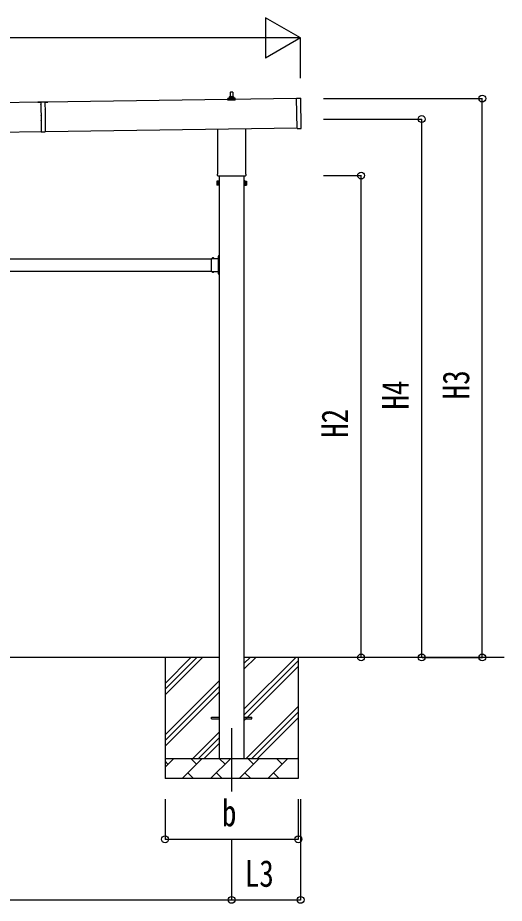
# Model space of a CAD drawing. Units: millimetres, scale not verified. Extents: x -16820 to 16820, y -11880 to 11880.
# Drawn here: x -1 to 2409, y -5124 to -740 of the extents above; entities that cross this region are included whole.
import ezdxf
from ezdxf.enums import TextEntityAlignment as Align

# ---------------------------------------------------------------- set-up
doc = ezdxf.new("R2010")
doc.units = ezdxf.units.MM
doc.header["$LTSCALE"] = 50
for name, color, linetype in [('0-3_YKK_12', 2, 'Continuous'), ('0-4_YKK_13', 4, 'Continuous'), ('0-5_YKK_A1', 4, 'Continuous'), ('0-6_YKK_D', 6, 'Continuous')]:
    doc.layers.add(name, color=color, linetype=linetype)
doc.styles.add('ＭＳ ゴシック', font='')
doc.styles.get('ＭＳ ゴシック').set_extended_font_data('MS Gothic')

msp = doc.modelspace()

# ---------------------------------------------------------------- linework, layer by layer
at = {"layer": '0-3_YKK_12'}
msp.add_line((1058.58, -4257), (1058.58, -4570.6), dxfattribs=at)
at = {"layer": '0-4_YKK_13'}
for p, q in [((1040.33, -1147.52), (1040.33, -1139.81)), ((1040.71, -1139.02), (1076.45, -1139.02)), ((1041.09, -1138.84), (1047.81, -1137.21)), ((1048.2, -1137.02), (1068.96, -1137.02)), ((1048.58, -1136.24), (1048.58, -1132.02)), ((1049.58, -1132.02), (1067.58, -1132.02)), ((1052.58, -1132.02), (1053.31, -1108.5)), ((1054.31, -1107.52), (1062.85, -1107.52)), ((1063.85, -1108.5), (1064.58, -1132.02)), ((1068.58, -1136.24), (1068.58, -1132.02)), ((1076.06, -1138.84), (1069.34, -1137.21)), ((1076.83, -1147.52), (1076.83, -1139.81)), ((1380.62, -1138.3), (1399.62, -1138.03)), ((1382.77, -1288.29), (1380.62, -1138.3)), ((1402.75, -1287), (1400.63, -1139.02)), ((148.3, -1157.4), (98.3, -1158.11)), ((98.3, -1158.11), (98.31, -1158.61)), ((98.31, -1158.61), (113.31, -1158.4)), ((113.3, -1157.9), (113.48, -1170.3)), ((113.49, -1171.1), (113.84, -1195.3)), ((133.3, -1157.61), (133.48, -1170.01)), ((133.31, -1158.11), (148.31, -1157.9)), ((133.49, -1170.81), (133.83, -1195.01)), ((148.3, -1157.4), (148.31, -1157.9)), ((1076.83, -1147.52), (1040.33, -1147.52)), ((113.85, -1196.1), (114.25, -1224.29)), ((114.26, -1225.09), (114.61, -1249.29)), ((133.85, -1195.81), (134.25, -1224.01)), ((134.26, -1224.81), (134.61, -1249)), ((114.62, -1250.09), (115.41, -1305.18)), ((134.62, -1249.8), (135.4, -1304.89)), ((115.41, -1305.18), (135.4, -1304.9)), ((990.28, -1511.51), (990.28, -1290.86)), ((1126.88, -1288.91), (1126.88, -1511.51)), ((1382.77, -1288.29), (1401.76, -1288.02)), ((988.58, -1520.29), (988.58, -1514.79)), ((1126.52, -1523.79), (990.64, -1523.79)), ((1128.58, -1514.79), (1128.58, -1520.29)), ((984.58, -1549.79), (985.34, -1548.47)), ((984.58, -1549.79), (984.58, -1566.79)), ((984.58, -1566.79), (985.34, -1568.1)), ((991.58, -1553.38), (985.34, -1553.38)), ((991.58, -1563.19), (985.34, -1563.19)), ((991.58, -1568.1), (985.34, -1568.1)), ((994.08, -1567.49), (991.58, -1567.49)), ((1123.08, -1567.49), (1125.58, -1567.49)), ((1125.58, -1553.38), (1131.82, -1553.38)), ((1125.58, -1563.19), (1131.82, -1563.19)), ((1125.58, -1568.1), (1131.82, -1568.1)), ((1132.58, -1549.79), (1131.82, -1548.47)), ((1132.58, -1566.79), (1131.82, -1568.1)), ((1132.58, -1549.79), (1132.58, -1566.79)), ((990.38, -1924), (996.08, -1924)), ((994.48, -1922.87), (991.82, -1921.55)), ((994.48, -1925.13), (991.82, -1926.45)), ((993.62, -1919.27), (993.78, -1919.27)), ((993.62, -1928.74), (993.78, -1928.74)), ((994.48, -1916.5), (996.08, -1916.5)), ((994.48, -1933.46), (994.48, -1916.5)), ((994.48, -1919.97), (994.48, -1928.04)), ((996.08, -1921), (994.48, -1921)), ((994.48, -1922), (996.08, -1922)), ((994.48, -1926), (996.08, -1926)), ((996.08, -1927), (994.48, -1927)), ((958.08, -1942.29), (958.08, -1931.9)), ((958.08, -1931.9), (994.48, -1931.9)), ((958.08, -1984.29), (958.08, -1943.71)), ((961.34, -1931.04), (961.34, -1931.2)), ((962.04, -1931.9), (970.11, -1931.9)), ((964.95, -1931.9), (963.63, -1929.24)), ((967.2, -1931.9), (968.53, -1929.24)), ((970.81, -1931.04), (970.81, -1931.2)), ((994.08, -1933.5), (991.08, -1933.5)), ((994.08, -1942.29), (994.08, -1935.5)), ((994.08, -1984.29), (994.08, -1943.71)), ((958.08, -1996.1), (958.08, -1985.71)), ((958.08, -1996.1), (994.48, -1996.1)), ((961.34, -1996.96), (961.34, -1996.8)), ((962.04, -1996.1), (970.11, -1996.1)), ((964.95, -1996.1), (963.63, -1998.76)), ((967.2, -1996.1), (968.53, -1998.76)), ((970.81, -1996.96), (970.81, -1996.8)), ((991.08, -1994.5), (994.08, -1994.5)), ((994.48, -2002.87), (991.82, -2001.55)), ((994.48, -2005.13), (991.82, -2006.45)), ((993.62, -1999.27), (993.78, -1999.27)), ((993.62, -2008.74), (993.78, -2008.74)), ((994.08, -1992.5), (994.08, -1985.71)), ((994.48, -2011.5), (994.48, -1994.54)), ((994.48, -1999.97), (994.48, -2008.04)), ((994.48, -2002), (996.08, -2002)), ((994.48, -2006), (996.08, -2006)), ((994.48, -2011.5), (996.08, -2011.5)), ((958.58, -4202.5), (996.08, -4202.5)), ((958.58, -4211.5), (958.58, -4202.5)), ((1121.08, -4202.5), (1158.58, -4202.5)), ((1158.58, -4211.5), (1158.58, -4202.5)), ((958.58, -4211.5), (996.08, -4211.5)), ((1121.08, -4211.5), (1158.58, -4211.5))]:
    msp.add_line(p, q, dxfattribs=at)
for points in [[(991.58, -1568.1), (991.58, -1548.47), (985.34, -1548.47)], [(991.58, -1567.49), (991.58, -1549.09), (994.08, -1549.09)], [(1125.58, -1567.49), (1125.58, -1549.09), (1123.08, -1549.09)], [(1125.58, -1568.1), (1125.58, -1548.47), (1131.82, -1548.47)], [(996.08, -1931.5), (996.08, -1925.5), (996.08, -1922.5), (996.08, -1916.5)], [(994.08, -1935.5), (991.08, -1935.5), (991.08, -1931.9)], [(994.08, -1992.5), (991.08, -1992.5), (991.08, -1996.1)], [(996.08, -2011.5), (996.08, -2005.5), (996.08, -2002.5), (996.08, -1996.5)]]:
    msp.add_lwpolyline(points, dxfattribs=at)
for points in [[(994.08, -1568.79), (994.08, -1547.79), (996.08, -1547.79), (996.08, -1568.79)], [(1123.08, -1568.79), (1123.08, -1547.79), (1121.08, -1547.79), (1121.08, -1568.79)]]:
    msp.add_lwpolyline(points, close=True, dxfattribs=at)
for centre, radius, start, end in [((1041.33, -1139.81), 1, 103.62699, 180), ((1047.58, -1136.24), 1, 283.62699, 0), ((1052.66, -1132.66), 4.13, 90, 171.17633), ((1049.58, -1133.02), 1, 90, 180), ((1054.31, -1108.52), 1, 90, 178.60509), ((1061.91, -1132.02), 4.83, 133.60282, 180), ((1055.25, -1132.02), 4.83, 0, 46.39718), ((1062.85, -1108.52), 1, 1.39491, 90), ((1064.49, -1132.66), 4.13, 8.82367, 90), ((1067.58, -1133.02), 1, 0, 90), ((1069.58, -1136.24), 1, 180, 256.37301), ((1075.83, -1139.81), 1, 0, 76.37301), ((1399.63, -1139.03), 1, 0.81845, 90.81845), ((113.19, -1170.7), 0.5, 307.68835, 53.94855), ((133.78, -1170.41), 0.5, 127.68835, 233.94855), ((113.54, -1195.7), 0.5, 307.68835, 53.94855), ((113.96, -1224.7), 0.5, 307.68835, 53.94855), ((134.14, -1195.41), 0.5, 127.68835, 233.94855), ((134.55, -1224.4), 0.5, 127.68835, 233.94855), ((114.31, -1249.69), 0.5, 307.68835, 53.94855), ((134.91, -1249.4), 0.5, 127.68835, 233.94855), ((1401.75, -1287.02), 1, 270.81845, 0.81845), ((992.58, -1514.79), 4, 125.09963, 180), ((992.58, -1520.29), 4, 180, 194.47751), ((992.58, -1520.29), 4, 194.47751, 241.04498), ((1124.58, -1520.29), 4, 298.95502, 345.52249), ((1124.58, -1514.79), 4, 0, 54.90037), ((1124.58, -1520.29), 4, 345.52249, 0), ((988.92, -1550.93), 4.34, 145.61575, 214.38425), ((988.92, -1565.65), 4.34, 145.61575, 214.38425), ((1000.82, -1558.29), 16.24, 162.41205, 197.58795), ((1128.23, -1550.93), 4.34, 325.61575, 34.38425), ((1116.34, -1558.29), 16.24, 342.41205, 17.58795), ((1128.23, -1565.65), 4.34, 325.61575, 34.38425), ((966.08, -1935.8), 7, 90, 129.12355), ((966.08, -1935.8), 7, 50.87645, 90), ((998.38, -1924), 7, 140.87645, 180), ((998.38, -1924), 7, 180, 219.12355), ((993.62, -1920.13), 0.862, 90, 140.87645), ((993.62, -1927.87), 0.862, 219.12355, 270), ((993.78, -1919.97), 0.7, 0, 90), ((993.78, -1928.04), 0.7, 270, 0), ((957.38, -1943), 1, 314.427, 45.573), ((962.04, -1931.2), 0.7, 180, 270), ((962.21, -1931.04), 0.862, 129.12355, 180), ((970.11, -1931.2), 0.7, 270, 0), ((969.95, -1931.04), 0.862, 0, 50.87645), ((994.78, -1943), 1, 134.427, 225.573), ((994.08, -1931.5), 2, 270, 0), ((957.38, -1985), 1, 314.427, 45.573), ((962.04, -1996.8), 0.7, 90, 180), ((962.21, -1996.96), 0.862, 180, 230.87645), ((966.08, -1992.2), 7, 230.87645, 270), ((966.08, -1992.2), 7, 270, 309.12355), ((970.11, -1996.8), 0.7, 0, 90), ((969.95, -1996.96), 0.862, 309.12355, 0), ((998.38, -2004), 7, 140.87645, 180), ((998.38, -2004), 7, 180, 219.12355), ((993.62, -2000.13), 0.862, 90, 140.87645), ((993.62, -2007.87), 0.862, 219.12355, 270), ((994.78, -1985), 1, 134.427, 225.573), ((993.78, -1999.97), 0.7, 0, 90), ((993.78, -2008.04), 0.7, 270, 0), ((994.08, -1996.5), 2, 0, 90)]:
    msp.add_arc(centre, radius, start, end, dxfattribs=at)
at = {"layer": '0-5_YKK_A1'}
for p, q in [((113.31, -1158.4), (-5273.73, -1235.33)), ((1380.65, -1140.3), (133.31, -1158.11)), ((-5271.66, -1380.32), (115.38, -1303.36)), ((135.38, -1303.07), (1382.72, -1285.26)), ((996.08, -1523.79), (996.08, -4407)), ((1121.08, -4407), (1121.08, -1523.79)), ((-1840.92, -1934), (958.08, -1934)), ((-1840.92, -1994), (958.08, -1994)), ((991.08, -1994), (995.58, -1994)), ((996.08, -3907), (-1878.92, -3907)), ((728.58, -3907), (728.58, -4507)), ((728.58, -4092.05), (913.63, -3907)), ((728.58, -4063.77), (885.35, -3907)), ((728.58, -4035.48), (857.06, -3907)), ((2409.46, -3907), (1121.08, -3907)), ((1121.08, -4162.1), (1376.18, -3907)), ((1121.08, -3964.11), (1178.19, -3907)), ((1121.08, -3935.82), (1149.9, -3907)), ((1121.08, -4190.38), (1388.58, -3922.88)), ((1388.58, -3907), (1388.58, -4507)), ((1121.08, -4218.67), (1388.58, -3951.17)), ((728.58, -4290.04), (996.08, -4022.54)), ((728.58, -4318.32), (996.08, -4050.82)), ((728.58, -4346.61), (996.08, -4079.11)), ((1130.74, -4407), (1388.58, -4149.16)), ((1159.02, -4407), (1388.58, -4177.44)), ((1187.31, -4407), (1388.58, -4205.73)), ((866.18, -4407), (996.08, -4277.1)), ((894.46, -4407), (996.08, -4305.38)), ((922.75, -4407), (996.08, -4333.67)), ((728.58, -4407), (1388.58, -4407)), ((728.58, -4449.89), (771.47, -4407)), ((742.92, -4435.55), (728.58, -4421.21)), ((812.89, -4507), (912.89, -4407)), ((884.34, -4435.55), (855.79, -4407)), ((954.32, -4507), (1054.32, -4407)), ((1025.76, -4435.55), (997.21, -4407)), ((1095.74, -4507), (1195.74, -4407)), ((1167.18, -4435.55), (1138.63, -4407)), ((1237.16, -4507), (1337.16, -4407)), ((1308.6, -4435.55), (1280.05, -4407)), ((1385.29, -4407), (1388.58, -4403.72)), ((1388.58, -4507), (728.58, -4507)), ((841.45, -4478.45), (870, -4507)), ((982.87, -4478.45), (1011.42, -4507)), ((1124.29, -4478.45), (1152.84, -4507)), ((1265.71, -4478.45), (1294.26, -4507))]:
    msp.add_line(p, q, dxfattribs=at)
msp.add_lwpolyline([(991.08, -1934), (995.58, -1934), (995.58, -1994)], dxfattribs=at)
at = {"layer": '0-6_YKK_D'}
for p, q in [((1400.22, -839.82), (1227.01, -739.82)), ((1227.01, -739.82), (1227.01, -939.82)), ((1200.22, -839.82), (-5091.22, -839.82)), ((1400.22, -839.82), (1053.8, -839.82)), ((1400.22, -839.82), (1227.01, -939.82)), ((1400.22, -1039.82), (1400.22, -838.82)), ((1514.19, -1139.82), (2301.22, -1139.82)), ((2300.22, -3907), (2300.22, -1139.82)), ((1514.19, -1241.29), (2001.22, -1241.29)), ((2000.22, -3907), (2000.22, -1241.29)), ((1514.19, -1521.29), (1701.22, -1521.29)), ((1700.22, -3907), (1700.22, -1521.29)), ((2002.22, -3907), (2301.22, -3907)), ((728.58, -4608), (728.58, -4808)), ((1388.58, -4608), (1388.58, -4808)), ((1400.22, -4608), (1400.22, -5108)), ((728.58, -4807), (1388.58, -4807)), ((1058.58, -4808), (1058.58, -5108)), ((1058.58, -4808), (1058.58, -5108)), ((-1941.42, -5107), (1058.58, -5107)), ((1058.58, -5107), (1400.22, -5107))]:
    msp.add_line(p, q, dxfattribs=at)
for centre in [(2300.22, -1139.82), (2000.22, -1241.29), (1700.22, -1521.29), (1700.22, -3907), (2000.22, -3907), (2300.22, -3907), (728.58, -4807), (1388.58, -4807), (1058.58, -5107), (1058.58, -5107), (1400.22, -5107)]:
    msp.add_circle(centre, 17, dxfattribs=at)

# ---------------------------------------------------------------- texts
at = {"layer": '0-6_YKK_D', "style": 'ＭＳ ゴシック', "width": 0.8}
for s, p in [('H3', (2275.22, -2629.01)), ('H4', (1975.22, -2679.74)), ('H2', (1675.22, -2819.74))]:
    msp.add_text(s, height=132, rotation=90, dxfattribs=at).set_placement(p, align=Align.BOTTOM_LEFT)
for s, p in [('b', (1010.58, -4782)), ('L3', (1123.8, -5082))]:
    msp.add_text(s, height=132, dxfattribs=at).set_placement(p, align=Align.BOTTOM_LEFT)

doc.saveas('drawing.dxf')
